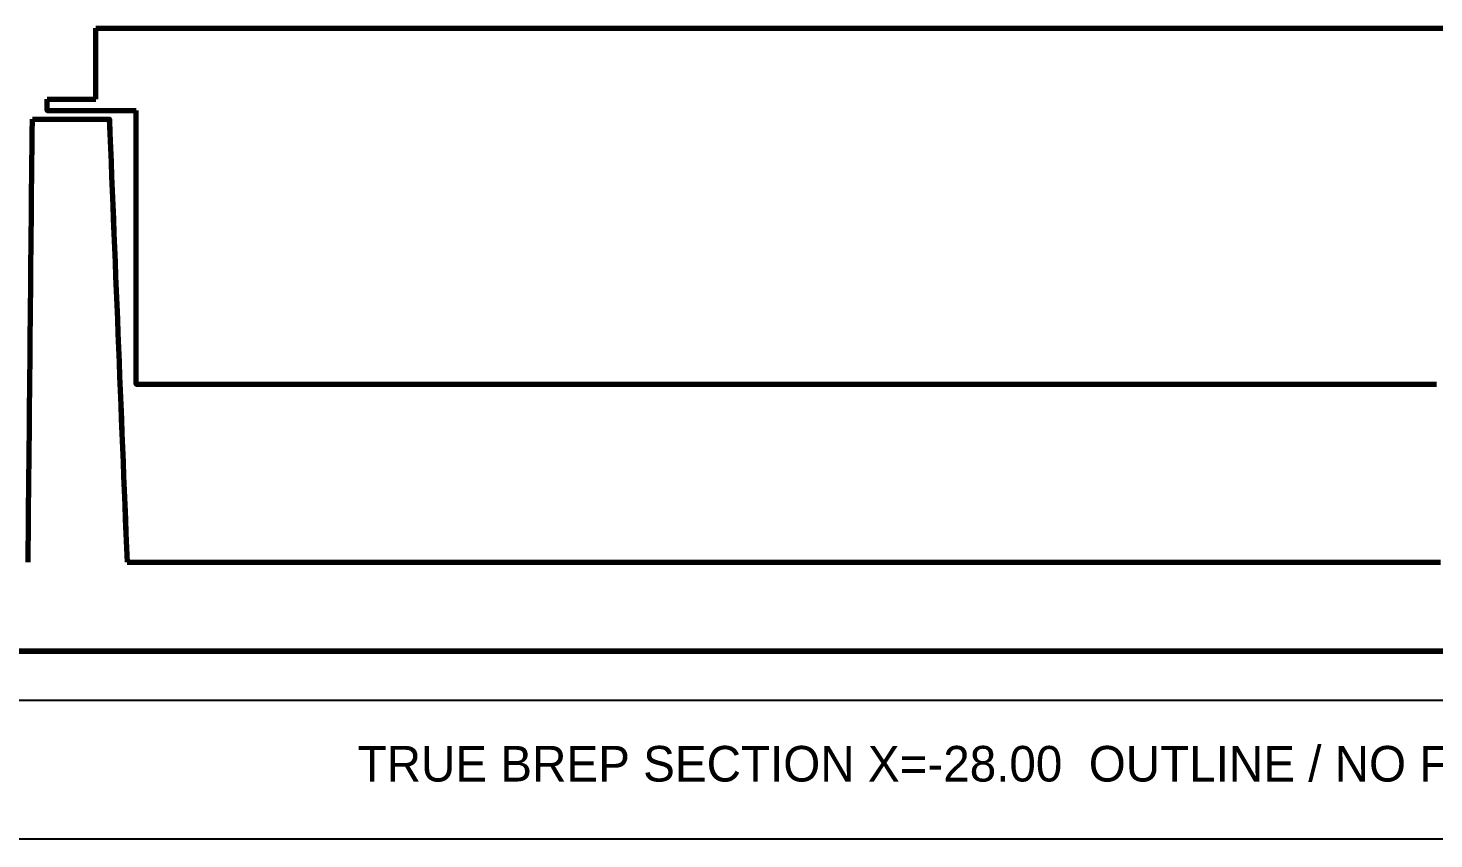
# Model space of a CAD drawing. Header units: millimetres. Extents: x 10 to 410, y 10 to 287.
# Drawn here: x 280.2 to 351.3, y 111.5 to 152.5 of the extents above; entities that cross this region are included whole.
import ezdxf
from ezdxf.enums import TextEntityAlignment as Align

# ---------------------------------------------------------------- set-up
doc = ezdxf.new("R2010")
doc.units = ezdxf.units.MM
doc.layers.add('SECTION', color=1, linetype='CONTINUOUS', lineweight=70)
doc.layers.add('TITLE_BLOCK', color=7, linetype='CONTINUOUS', lineweight=25)

msp = doc.modelspace()

# ---------------------------------------------------------------- linework, layer by layer
at = {"layer": 'SECTION'}
for points in [[(283.625, 152.5), (286.746, 152.5), (289.867, 152.5), (292.988, 152.5), (296.109, 152.5), (299.23, 152.5), (302.351, 152.5), (305.472, 152.5), (308.593, 152.5), (311.714, 152.5), (314.835, 152.5), (317.956, 152.5), (321.077, 152.5), (324.198, 152.5), (327.319, 152.5), (330.44, 152.5), (333.56, 152.5), (336.681, 152.5), (339.802, 152.5), (342.923, 152.5), (346.044, 152.5), (349.165, 152.5), (352.286, 152.5)], [(283.625, 148.9), (283.625, 149.016), (283.625, 149.132), (283.625, 149.249), (283.625, 149.365), (283.625, 149.481), (283.625, 149.597), (283.625, 149.713), (283.625, 149.829), (283.625, 149.945), (283.625, 150.061), (283.625, 150.178), (283.625, 150.294), (283.625, 150.41), (283.625, 150.526), (283.625, 150.642), (283.625, 150.758), (283.625, 150.874), (283.625, 150.99), (283.625, 151.107), (283.625, 151.223), (283.625, 151.339), (283.625, 151.455), (283.625, 151.571), (283.625, 151.687), (283.625, 151.803), (283.625, 151.919), (283.625, 152.036), (283.625, 152.152), (283.625, 152.268), (283.625, 152.384), (283.625, 152.5)], [(281.149, 148.338), (281.149, 148.356), (281.149, 148.374), (281.149, 148.392), (281.149, 148.41), (281.149, 148.428), (281.149, 148.447), (281.149, 148.465), (281.149, 148.483), (281.149, 148.501), (281.149, 148.519), (281.149, 148.537), (281.149, 148.555), (281.149, 148.574), (281.149, 148.592), (281.149, 148.61), (281.149, 148.628), (281.149, 148.646), (281.149, 148.664), (281.149, 148.682), (281.149, 148.701), (281.149, 148.719), (281.149, 148.737), (281.149, 148.755), (281.149, 148.773), (281.149, 148.791), (281.149, 148.809), (281.149, 148.828), (281.149, 148.846), (281.149, 148.864), (281.149, 148.882), (281.149, 148.9)], [(281.149, 148.9), (281.229, 148.9), (281.309, 148.9), (281.389, 148.9), (281.469, 148.9), (281.549, 148.9), (281.628, 148.9), (281.708, 148.9), (281.788, 148.9), (281.868, 148.9), (281.948, 148.9), (282.028, 148.9), (282.108, 148.9), (282.188, 148.9), (282.267, 148.9), (282.347, 148.9), (282.427, 148.9), (282.507, 148.9), (282.587, 148.9), (282.667, 148.9), (282.747, 148.9), (282.826, 148.9), (282.906, 148.9), (282.986, 148.9), (283.066, 148.9), (283.146, 148.9), (283.226, 148.9), (283.306, 148.9), (283.386, 148.9), (283.465, 148.9), (283.545, 148.9), (283.625, 148.9)], [(281.149, 148.336), (281.149, 148.336), (281.149, 148.336), (281.149, 148.336), (281.149, 148.336), (281.149, 148.336), (281.149, 148.336), (281.149, 148.336), (281.149, 148.336), (281.149, 148.337), (281.149, 148.337), (281.149, 148.337), (281.149, 148.337), (281.149, 148.337), (281.149, 148.337), (281.149, 148.337), (281.149, 148.337), (281.149, 148.337), (281.149, 148.337), (281.149, 148.337), (281.149, 148.337), (281.149, 148.337), (281.149, 148.337), (281.149, 148.337), (281.149, 148.337), (281.149, 148.337), (281.149, 148.337), (281.149, 148.338), (281.149, 148.338), (281.149, 148.338), (281.149, 148.338), (281.149, 148.338)], [(281.149, 148.338), (281.294, 148.338), (281.44, 148.338), (281.585, 148.338), (281.73, 148.338), (281.875, 148.338), (282.02, 148.338), (282.166, 148.338), (282.311, 148.338), (282.456, 148.338), (282.601, 148.338), (282.746, 148.338), (282.892, 148.338), (283.037, 148.338), (283.182, 148.338), (283.327, 148.338), (283.472, 148.338), (283.618, 148.338), (283.763, 148.338), (283.908, 148.338), (284.053, 148.338), (284.198, 148.338), (284.344, 148.338), (284.489, 148.338), (284.634, 148.338), (284.779, 148.338), (284.924, 148.338), (285.07, 148.338), (285.215, 148.338), (285.36, 148.338), (285.505, 148.338), (285.65, 148.338)], [(281.149, 148.338), (281.149, 148.338), (281.149, 148.338), (281.149, 148.338), (281.15, 148.338), (281.15, 148.338), (281.15, 148.338), (281.15, 148.338), (281.15, 148.338), (281.15, 148.338), (281.15, 148.338), (281.15, 148.338), (281.15, 148.338), (281.15, 148.338), (281.15, 148.337), (281.15, 148.337), (281.15, 148.337), (281.15, 148.337), (281.151, 148.337), (281.151, 148.337), (281.151, 148.337), (281.151, 148.337), (281.151, 148.337), (281.151, 148.337), (281.151, 148.337), (281.151, 148.337), (281.151, 148.337), (281.151, 148.337), (281.151, 148.337), (281.151, 148.337), (281.151, 148.337), (281.151, 148.337)], [(281.151, 148.337), (281.151, 148.337), (281.151, 148.337), (281.151, 148.337), (281.151, 148.337), (281.151, 148.337), (281.151, 148.337), (281.151, 148.337), (281.151, 148.337), (281.151, 148.336), (281.151, 148.336), (281.151, 148.336), (281.151, 148.336), (281.151, 148.336), (281.15, 148.336), (281.15, 148.336), (281.15, 148.336), (281.15, 148.336), (281.15, 148.336), (281.15, 148.336), (281.15, 148.336), (281.15, 148.336), (281.15, 148.336), (281.15, 148.336), (281.15, 148.336), (281.15, 148.336), (281.15, 148.336), (281.15, 148.336), (281.149, 148.336), (281.149, 148.336), (281.149, 148.336), (281.149, 148.336)], [(281.149, 148.336), (281.294, 148.336), (281.44, 148.336), (281.585, 148.336), (281.73, 148.336), (281.875, 148.336), (282.02, 148.336), (282.166, 148.336), (282.311, 148.336), (282.456, 148.336), (282.601, 148.336), (282.746, 148.336), (282.892, 148.336), (283.037, 148.336), (283.182, 148.336), (283.327, 148.336), (283.472, 148.336), (283.618, 148.336), (283.763, 148.336), (283.908, 148.336), (284.053, 148.336), (284.198, 148.336), (284.344, 148.336), (284.489, 148.336), (284.634, 148.336), (284.779, 148.336), (284.924, 148.336), (285.07, 148.336), (285.215, 148.336), (285.36, 148.336), (285.505, 148.336), (285.65, 148.336)], [(285.65, 134.501), (285.65, 134.947), (285.65, 135.394), (285.65, 135.84), (285.65, 136.286), (285.65, 136.733), (285.65, 137.179), (285.65, 137.625), (285.65, 138.072), (285.65, 138.518), (285.65, 138.964), (285.65, 139.411), (285.65, 139.857), (285.65, 140.303), (285.65, 140.75), (285.65, 141.196), (285.65, 141.643), (285.65, 142.089), (285.65, 142.535), (285.65, 142.982), (285.65, 143.428), (285.65, 143.874), (285.65, 144.321), (285.65, 144.767), (285.65, 145.213), (285.65, 145.66), (285.65, 146.106), (285.65, 146.552), (285.65, 146.999), (285.65, 147.445), (285.65, 147.891), (285.65, 148.338)], [(280.192, 125.501), (280.199, 126.224), (280.206, 126.946), (280.213, 127.668), (280.22, 128.39), (280.227, 129.112), (280.234, 129.834), (280.24, 130.556), (280.247, 131.279), (280.254, 132.001), (280.261, 132.723), (280.268, 133.445), (280.275, 134.167), (280.282, 134.889), (280.289, 135.611), (280.295, 136.334), (280.302, 137.056), (280.309, 137.778), (280.316, 138.5), (280.323, 139.222), (280.33, 139.944), (280.337, 140.666), (280.344, 141.388), (280.351, 142.111), (280.357, 142.833), (280.364, 143.555), (280.371, 144.277), (280.378, 144.999), (280.385, 145.721), (280.392, 146.443), (280.399, 147.166), (280.406, 147.888)], [(280.406, 147.888), (280.531, 147.888), (280.657, 147.888), (280.783, 147.888), (280.908, 147.888), (281.034, 147.888), (281.159, 147.888), (281.285, 147.888), (281.411, 147.888), (281.536, 147.888), (281.662, 147.888), (281.788, 147.888), (281.913, 147.888), (282.039, 147.888), (282.164, 147.888), (282.29, 147.888), (282.416, 147.888), (282.541, 147.888), (282.667, 147.888), (282.793, 147.888), (282.918, 147.888), (283.044, 147.888), (283.17, 147.888), (283.295, 147.888), (283.421, 147.888), (283.546, 147.888), (283.672, 147.888), (283.798, 147.888), (283.923, 147.888), (284.049, 147.888), (284.175, 147.888), (284.3, 147.888)], [(284.3, 147.888), (284.329, 147.166), (284.358, 146.443), (284.387, 145.721), (284.416, 144.999), (284.445, 144.277), (284.474, 143.555), (284.502, 142.833), (284.531, 142.111), (284.56, 141.388), (284.589, 140.666), (284.618, 139.944), (284.647, 139.222), (284.676, 138.5), (284.705, 137.778), (284.734, 137.056), (284.762, 136.334), (284.791, 135.611), (284.82, 134.889), (284.849, 134.167), (284.878, 133.445), (284.907, 132.723), (284.936, 132.001), (284.965, 131.279), (284.994, 130.556), (285.022, 129.834), (285.051, 129.112), (285.08, 128.39), (285.109, 127.668), (285.138, 126.946), (285.167, 126.224), (285.196, 125.501)], [(284.3, 147.888), (284.3, 147.888), (284.3, 147.888), (284.3, 147.888), (284.3, 147.888), (284.3, 147.888), (284.3, 147.888), (284.3, 147.888), (284.301, 147.888), (284.301, 147.888), (284.301, 147.888), (284.301, 147.888), (284.301, 147.888), (284.301, 147.887), (284.301, 147.887), (284.301, 147.887), (284.301, 147.887), (284.301, 147.887), (284.301, 147.887), (284.301, 147.887), (284.301, 147.887), (284.301, 147.887), (284.301, 147.887), (284.301, 147.887), (284.301, 147.887), (284.301, 147.887), (284.301, 147.887), (284.301, 147.887), (284.301, 147.887), (284.301, 147.887), (284.301, 147.887), (284.301, 147.887)], [(284.301, 147.887), (284.33, 147.165), (284.359, 146.443), (284.388, 145.721), (284.417, 144.998), (284.446, 144.276), (284.475, 143.554), (284.503, 142.832), (284.532, 142.11), (284.561, 141.388), (284.59, 140.666), (284.619, 139.944), (284.648, 139.222), (284.677, 138.499), (284.706, 137.777), (284.734, 137.055), (284.763, 136.333), (284.792, 135.611), (284.821, 134.889), (284.85, 134.167), (284.879, 133.445), (284.908, 132.723), (284.937, 132), (284.966, 131.278), (284.994, 130.556), (285.023, 129.834), (285.052, 129.112), (285.081, 128.39), (285.11, 127.668), (285.139, 126.946), (285.168, 126.224), (285.197, 125.501)], [(285.65, 134.499), (285.65, 134.499), (285.65, 134.499), (285.65, 134.499), (285.65, 134.499), (285.65, 134.5), (285.65, 134.5), (285.65, 134.5), (285.65, 134.5), (285.65, 134.5), (285.65, 134.5), (285.65, 134.5), (285.65, 134.5), (285.65, 134.5), (285.65, 134.5), (285.65, 134.5), (285.65, 134.5), (285.65, 134.5), (285.65, 134.5), (285.65, 134.5), (285.65, 134.5), (285.65, 134.5), (285.65, 134.5), (285.65, 134.501), (285.65, 134.501), (285.65, 134.501), (285.65, 134.501), (285.65, 134.501), (285.65, 134.501), (285.65, 134.501), (285.65, 134.501), (285.65, 134.501)], [(285.65, 134.501), (288.641, 134.501), (291.631, 134.501), (294.621, 134.501), (297.612, 134.501), (300.602, 134.501), (303.592, 134.501), (306.582, 134.501), (309.573, 134.501), (312.563, 134.501), (315.553, 134.501), (318.544, 134.501), (321.534, 134.501), (324.524, 134.501), (327.515, 134.501), (330.505, 134.501), (333.495, 134.501), (336.485, 134.501), (339.476, 134.501), (342.466, 134.501), (345.456, 134.501), (348.447, 134.501), (351.437, 134.501)], [(285.65, 134.501), (285.65, 134.501), (285.65, 134.501), (285.65, 134.501), (285.65, 134.501), (285.651, 134.501), (285.651, 134.501), (285.651, 134.501), (285.651, 134.501), (285.651, 134.501), (285.651, 134.501), (285.651, 134.501), (285.651, 134.501), (285.651, 134.501), (285.651, 134.501), (285.651, 134.501), (285.651, 134.501), (285.651, 134.501), (285.651, 134.501), (285.651, 134.501), (285.651, 134.501), (285.651, 134.5), (285.651, 134.5), (285.651, 134.5), (285.651, 134.5), (285.651, 134.5), (285.651, 134.5), (285.651, 134.5), (285.651, 134.5), (285.651, 134.5), (285.651, 134.5), (285.651, 134.5)], [(285.651, 134.5), (285.651, 134.5), (285.651, 134.5), (285.651, 134.5), (285.651, 134.5), (285.651, 134.5), (285.651, 134.5), (285.651, 134.5), (285.651, 134.5), (285.651, 134.5), (285.651, 134.5), (285.651, 134.5), (285.651, 134.5), (285.651, 134.5), (285.651, 134.5), (285.651, 134.5), (285.651, 134.5), (285.651, 134.5), (285.651, 134.5), (285.651, 134.5), (285.651, 134.499), (285.651, 134.499), (285.651, 134.499), (285.651, 134.499), (285.651, 134.499), (285.651, 134.499), (285.651, 134.499), (285.65, 134.499), (285.65, 134.499), (285.65, 134.499), (285.65, 134.499), (285.65, 134.499)], [(285.65, 134.499), (288.641, 134.499), (291.631, 134.499), (294.621, 134.499), (297.612, 134.499), (300.602, 134.499), (303.592, 134.499), (306.582, 134.499), (309.573, 134.499), (312.563, 134.499), (315.553, 134.499), (318.544, 134.499), (321.534, 134.499), (324.524, 134.499), (327.515, 134.499), (330.505, 134.499), (333.495, 134.499), (336.485, 134.499), (339.476, 134.499), (342.466, 134.499), (345.456, 134.499), (348.447, 134.499), (351.437, 134.499)], [(285.196, 125.501), (288.215, 125.501), (291.235, 125.501), (294.255, 125.501), (297.274, 125.501), (300.294, 125.501), (303.314, 125.501), (306.333, 125.501), (309.353, 125.501), (312.372, 125.501), (315.392, 125.501), (318.412, 125.501), (321.431, 125.501), (324.451, 125.501), (327.471, 125.501), (330.49, 125.501), (333.51, 125.501), (336.529, 125.501), (339.549, 125.501), (342.569, 125.501), (345.588, 125.501), (348.608, 125.501), (351.628, 125.501)], [(277.309, 121.002), (281.36, 121.002), (285.411, 121.002), (289.462, 121.002), (293.514, 121.002), (297.565, 121.002), (301.616, 121.002), (305.667, 121.002), (309.718, 121.002), (313.77, 121.002), (317.821, 121.002), (321.872, 121.002), (325.923, 121.002), (329.974, 121.002), (334.026, 121.002), (338.077, 121.002), (342.128, 121.002), (346.179, 121.002), (350.23, 121.002), (354.282, 121.002)], [(277.349, 121), (281.397, 121), (285.445, 121), (289.494, 121), (293.542, 121), (297.59, 121), (301.638, 121), (305.687, 121), (309.735, 121), (313.783, 121), (317.831, 121), (321.879, 121), (325.928, 121), (329.976, 121), (334.024, 121), (338.072, 121), (342.121, 121), (346.169, 121), (350.217, 121), (354.265, 121)]]:
    msp.add_lwpolyline(points, dxfattribs=at)
at = {"layer": 'TITLE_BLOCK'}
msp.add_lwpolyline([(260, 111.5), (404, 111.5), (404, 118.5), (260, 118.5)], close=True, dxfattribs=at)

# ---------------------------------------------------------------- texts
msp.add_text('TRUE BREP SECTION X=-28.00  OUTLINE / NO FALSE HATCH', height=1.8, dxfattribs=at).set_placement((332, 115.3), align=Align.MIDDLE_CENTER)

doc.saveas('drawing.dxf')
